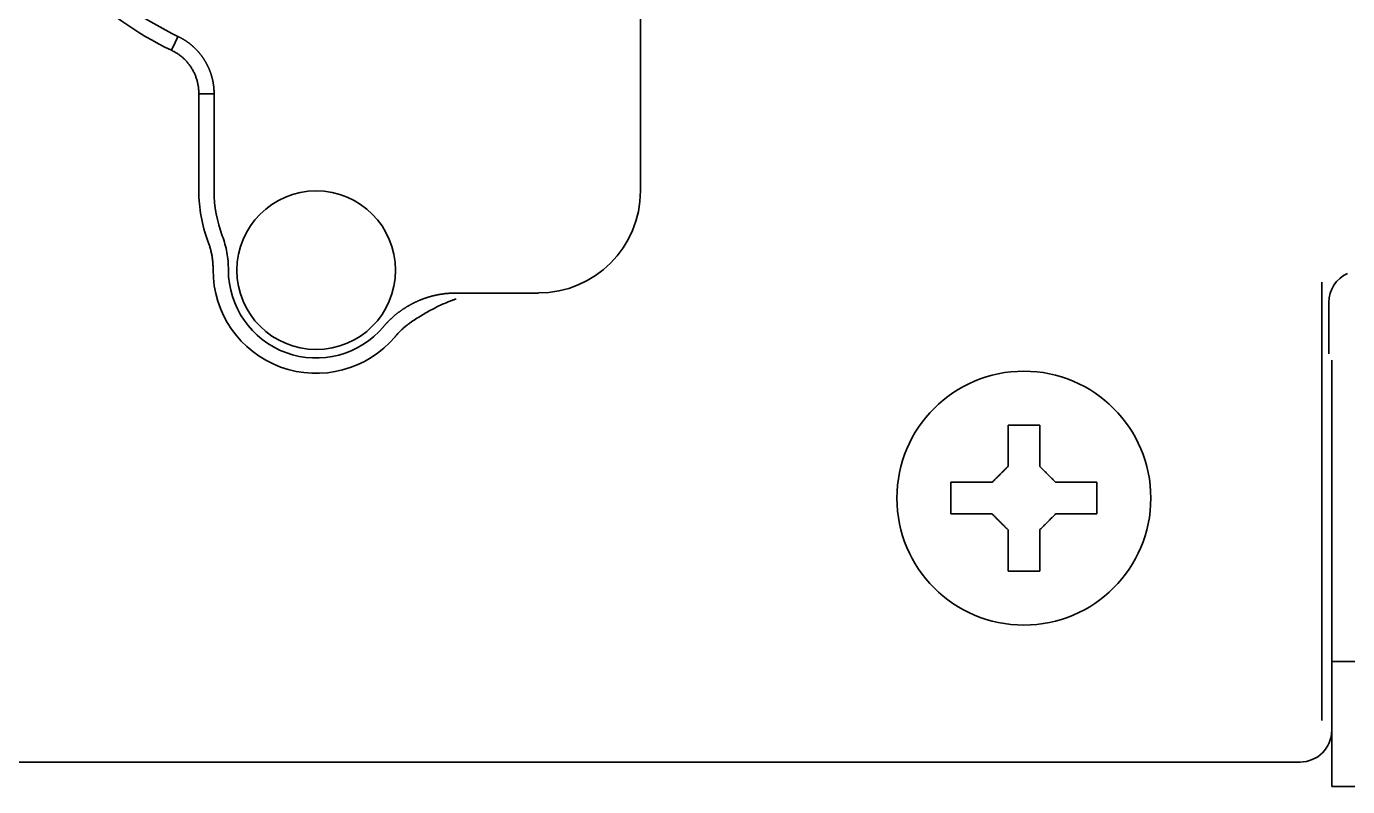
# Model space of a CAD drawing. Extents: x -760 to 4209, y 5795 to 10328.
# Drawn here: x 1874.92 to 1916.55, y 9176.75 to 9200.71 of the extents above; entities that cross this region are included whole.
import ezdxf

# ---------------------------------------------------------------- set-up
doc = ezdxf.new("R2010")
doc.units = 0
doc.header["$LTSCALE"] = 5
doc.layers.add('1', color=7, linetype='CONTINUOUS', true_color=0xffffff)

msp = doc.modelspace()

# ---------------------------------------------------------------- linework, layer by layer
at = {"layer": '1', "color": 7, "linetype": 'Continuous', "lineweight": 35}
for p, q in [((1894.272, 9195.522), (1894.272, 9209.522)), ((1880.355, 9195.522), (1880.355, 9198.586)), ((1880.838, 9198.586), (1880.838, 9195.522)), ((1915.739, 9192.65), (1915.739, 9178.837)), ((1888.464, 9192.304), (1891.055, 9192.304)), ((1915.967, 9190.385), (1915.967, 9192.01)), ((1915.967, 9192.01), (1915.967, 9192.01)), ((1915.967, 9190.385), (1915.967, 9192.01)), ((1916.055, 9190.187), (1916.055, 9180.691)), ((1904.055, 9185.84), (1904.055, 9186.34)), ((1908.655, 9186.34), (1908.655, 9185.84)), ((1904.055, 9185.34), (1904.055, 9185.84)), ((1908.655, 9185.84), (1908.655, 9185.34)), ((1916.055, 9180.691), (1916.055, 9180.505)), ((2643.555, 9180.691), (1916.055, 9180.691)), ((1916.055, 9180.505), (1916.055, 9176.963)), ((1915.056, 9177.522), (1856.055, 9177.522)), ((1916.055, 9176.963), (1916.055, 9176.749)), ((1916.055, 9176.749), (2643.555, 9176.749))]:
    msp.add_line(p, q, dxfattribs=at)
for centre, radius in [((1884.055, 9193.022), 2.5), ((1906.355, 9185.84), 4)]:
    msp.add_circle(centre, radius, dxfattribs=at)
for centre, radius, start, end in [((1884.055, 9209.522), 10.6, 205.5003, 244.4997), ((1884.055, 9209.522), 10.117, 205.5003, 244.4997), ((1884.855, 9195.522), 4.5, 180, 200.6344), ((1884.855, 9195.522), 4.017, 180, 200.6344), ((1891.055, 9195.522), 3.217, 270, 0), ((1884.055, 9193.022), 3.25, 179.7251, 319.876), ((1884.055, 9193.022), 2.767, 179.7251, 319.876)]:
    msp.add_arc(centre, radius, start, end, dxfattribs=at)
for centre, major_axis, ratio, start_param, end_param in [((1916.968, 9192.008), (0.709, -0.709), 0.997569, 2.780516, 3.926382), ((1915.054, 9178.522), (0.708, -0.708), 0.998783, 5.498396, 7.067974)]:
    msp.add_ellipse(centre, major_axis=major_axis, ratio=ratio, start_param=start_param, end_param=end_param, dxfattribs=at)
for points, degree in [([(1879.492, 9199.954), (1879.561, 9200.1), (1879.63, 9200.245), (1879.699, 9200.39)], 3), ([(1880.355, 9198.586), (1880.358, 9199.024), (1879.89, 9199.768), (1879.492, 9199.954)], 2), ([(1880.355, 9198.586), (1880.838, 9198.586)], 1), ([(1880.805, 9193.037), (1880.808, 9193.502), (1880.644, 9193.936)], 2), ([(1887.061, 9191.397), (1886.77, 9191.202), (1886.54, 9190.927)], 2), ([(1905.855, 9186.84), (1905.855, 9186.894), (1905.855, 9187.002), (1905.855, 9187.163), (1905.855, 9187.322), (1905.855, 9187.478), (1905.855, 9187.63), (1905.855, 9187.786), (1905.855, 9187.952), (1905.855, 9188.076), (1905.855, 9188.14)], 3), ([(1905.855, 9188.14), (1906.022, 9188.14), (1906.355, 9188.14), (1906.688, 9188.14), (1906.855, 9188.14)], 3), ([(1905.355, 9186.34), (1905.379, 9186.363), (1905.426, 9186.411), (1905.498, 9186.482), (1905.569, 9186.554), (1905.64, 9186.625), (1905.712, 9186.696), (1905.783, 9186.768), (1905.831, 9186.816), (1905.855, 9186.84)], 3), ([(1906.855, 9186.84), (1906.881, 9186.813), (1906.932, 9186.762), (1907.006, 9186.689), (1907.078, 9186.617), (1907.148, 9186.547), (1907.217, 9186.477), (1907.286, 9186.409), (1907.332, 9186.363), (1907.355, 9186.34)], 3), ([(1907.355, 9186.34), (1907.409, 9186.34), (1907.517, 9186.34), (1907.679, 9186.34), (1907.838, 9186.34), (1907.993, 9186.34), (1908.145, 9186.34), (1908.301, 9186.34), (1908.468, 9186.34), (1908.591, 9186.34), (1908.655, 9186.34)], 3), ([(1905.355, 9185.34), (1905.301, 9185.34), (1905.193, 9185.34), (1905.031, 9185.34), (1904.872, 9185.34), (1904.717, 9185.34), (1904.565, 9185.34), (1904.408, 9185.34), (1904.242, 9185.34), (1904.119, 9185.34), (1904.055, 9185.34)], 3), ([(1905.855, 9184.84), (1905.829, 9184.866), (1905.778, 9184.917), (1905.704, 9184.991), (1905.632, 9185.062), (1905.562, 9185.132), (1905.493, 9185.202), (1905.424, 9185.27), (1905.378, 9185.317), (1905.355, 9185.34)], 3), ([(1907.355, 9185.34), (1907.331, 9185.316), (1907.284, 9185.268), (1907.212, 9185.197), (1907.141, 9185.126), (1907.07, 9185.054), (1906.998, 9184.983), (1906.927, 9184.911), (1906.879, 9184.863), (1906.855, 9184.84)], 3), ([(1906.855, 9184.84), (1906.855, 9184.785), (1906.855, 9184.677), (1906.855, 9184.516), (1906.855, 9184.357), (1906.855, 9184.201), (1906.855, 9184.05), (1906.855, 9183.893), (1906.855, 9183.727), (1906.855, 9183.603), (1906.855, 9183.54)], 3), ([(1906.855, 9183.54), (1906.688, 9183.54), (1906.355, 9183.54), (1906.022, 9183.54), (1905.855, 9183.54)], 3)]:
    msp.add_open_spline(points, degree=degree, dxfattribs=at)
for points, knots in [([(1879.699, 9200.39), (1879.706, 9200.387), (1879.72, 9200.38), (1879.741, 9200.369), (1879.762, 9200.359), (1879.783, 9200.348), (1879.804, 9200.336), (1879.824, 9200.325), (1879.844, 9200.313), (1879.865, 9200.301), (1879.885, 9200.289), (1879.904, 9200.277), (1879.924, 9200.264), (1879.944, 9200.251), (1879.963, 9200.238), (1879.983, 9200.225), (1880.002, 9200.212), (1880.021, 9200.198), (1880.04, 9200.184), (1880.058, 9200.17), (1880.077, 9200.155), (1880.095, 9200.141), (1880.113, 9200.126), (1880.131, 9200.111), (1880.149, 9200.095), (1880.167, 9200.08), (1880.184, 9200.064), (1880.201, 9200.048), (1880.218, 9200.032), (1880.235, 9200.016), (1880.252, 9200), (1880.268, 9199.983), (1880.285, 9199.966), (1880.301, 9199.949), (1880.317, 9199.932), (1880.332, 9199.914), (1880.348, 9199.897), (1880.363, 9199.879), (1880.378, 9199.861), (1880.393, 9199.843), (1880.407, 9199.825), (1880.422, 9199.806), (1880.436, 9199.788), (1880.45, 9199.769), (1880.464, 9199.75), (1880.477, 9199.731), (1880.491, 9199.711), (1880.504, 9199.692), (1880.517, 9199.672), (1880.529, 9199.653), (1880.542, 9199.633), (1880.554, 9199.613), (1880.566, 9199.592), (1880.577, 9199.572), (1880.589, 9199.552), (1880.6, 9199.531), (1880.611, 9199.51), (1880.622, 9199.489), (1880.632, 9199.469), (1880.642, 9199.447), (1880.652, 9199.426), (1880.662, 9199.405), (1880.672, 9199.383), (1880.681, 9199.362), (1880.69, 9199.34), (1880.699, 9199.318), (1880.707, 9199.297), (1880.715, 9199.275), (1880.723, 9199.253), (1880.731, 9199.23), (1880.738, 9199.208), (1880.745, 9199.186), (1880.752, 9199.164), (1880.759, 9199.141), (1880.765, 9199.119), (1880.771, 9199.096), (1880.777, 9199.073), (1880.783, 9199.05), (1880.788, 9199.028), (1880.793, 9199.005), (1880.798, 9198.982), (1880.803, 9198.959), (1880.807, 9198.936), (1880.811, 9198.913), (1880.814, 9198.889), (1880.818, 9198.866), (1880.821, 9198.843), (1880.824, 9198.82), (1880.826, 9198.796), (1880.829, 9198.773), (1880.831, 9198.75), (1880.833, 9198.726), (1880.834, 9198.703), (1880.835, 9198.68), (1880.836, 9198.656), (1880.837, 9198.633), (1880.837, 9198.609), (1880.838, 9198.594), (1880.838, 9198.586)], [0, 0, 0, 0, 0.010418, 0.020835, 0.031252, 0.04167, 0.052087, 0.062504, 0.072921, 0.083338, 0.093755, 0.104172, 0.114589, 0.125006, 0.135423, 0.145839, 0.156256, 0.166673, 0.177089, 0.187506, 0.197922, 0.208339, 0.218755, 0.229171, 0.239588, 0.250004, 0.26042, 0.270837, 0.281253, 0.291669, 0.302085, 0.312501, 0.322917, 0.333334, 0.34375, 0.354166, 0.364582, 0.374998, 0.385414, 0.39583, 0.406246, 0.416662, 0.427078, 0.437494, 0.44791, 0.458326, 0.468742, 0.479158, 0.489574, 0.49999, 0.510406, 0.520822, 0.531238, 0.541654, 0.55207, 0.562486, 0.572902, 0.583319, 0.593735, 0.604151, 0.614567, 0.624983, 0.6354, 0.645816, 0.656232, 0.666649, 0.677065, 0.687481, 0.697898, 0.708314, 0.718731, 0.729148, 0.739564, 0.749981, 0.760398, 0.770814, 0.781231, 0.791648, 0.802065, 0.812482, 0.822899, 0.833316, 0.843733, 0.854151, 0.864568, 0.874985, 0.885403, 0.89582, 0.906238, 0.916656, 0.927073, 0.937491, 0.947909, 0.958327, 0.968745, 0.979163, 0.989582, 1, 1, 1, 1]), ([(1881.095, 9194.106), (1881.159, 9193.935), (1881.208, 9193.759), (1881.273, 9193.4), (1881.288, 9193.217), (1881.288, 9193.035)], [0, 0, 0, 0, 0.5, 0.5, 1, 1, 1, 1]), ([(1886.171, 9191.238), (1886.177, 9191.245), (1886.189, 9191.259), (1886.207, 9191.28), (1886.224, 9191.3), (1886.243, 9191.32), (1886.261, 9191.34), (1886.28, 9191.36), (1886.298, 9191.38), (1886.317, 9191.399), (1886.336, 9191.419), (1886.355, 9191.438), (1886.375, 9191.457), (1886.394, 9191.476), (1886.414, 9191.495), (1886.434, 9191.513), (1886.454, 9191.531), (1886.475, 9191.549), (1886.495, 9191.567), (1886.516, 9191.585), (1886.536, 9191.603), (1886.557, 9191.62), (1886.578, 9191.637), (1886.599, 9191.654), (1886.621, 9191.671), (1886.642, 9191.688), (1886.664, 9191.704), (1886.686, 9191.72), (1886.708, 9191.736), (1886.73, 9191.752), (1886.752, 9191.768), (1886.775, 9191.783), (1886.797, 9191.798), (1886.82, 9191.813), (1886.843, 9191.828), (1886.865, 9191.843), (1886.889, 9191.857), (1886.912, 9191.871), (1886.935, 9191.885), (1886.958, 9191.899), (1886.982, 9191.913), (1887.006, 9191.926), (1887.03, 9191.939), (1887.054, 9191.952), (1887.078, 9191.965), (1887.102, 9191.977), (1887.126, 9191.989), (1887.15, 9192.001), (1887.175, 9192.013), (1887.199, 9192.025), (1887.224, 9192.036), (1887.249, 9192.047), (1887.274, 9192.058), (1887.299, 9192.069), (1887.324, 9192.079), (1887.349, 9192.09), (1887.374, 9192.1), (1887.4, 9192.109), (1887.425, 9192.119), (1887.451, 9192.128), (1887.476, 9192.137), (1887.502, 9192.146), (1887.528, 9192.155), (1887.554, 9192.163), (1887.58, 9192.171), (1887.606, 9192.179), (1887.632, 9192.187), (1887.658, 9192.194), (1887.684, 9192.201), (1887.711, 9192.208), (1887.737, 9192.215), (1887.763, 9192.221), (1887.79, 9192.228), (1887.816, 9192.234), (1887.843, 9192.239), (1887.869, 9192.245), (1887.896, 9192.25), (1887.923, 9192.255), (1887.95, 9192.26), (1887.976, 9192.265), (1888.003, 9192.269), (1888.03, 9192.273), (1888.057, 9192.277), (1888.084, 9192.28), (1888.111, 9192.284), (1888.138, 9192.287), (1888.165, 9192.289), (1888.192, 9192.292), (1888.219, 9192.294), (1888.246, 9192.296), (1888.273, 9192.298), (1888.301, 9192.3), (1888.328, 9192.301), (1888.355, 9192.302), (1888.382, 9192.303), (1888.409, 9192.304), (1888.436, 9192.304), (1888.455, 9192.304), (1888.464, 9192.304)], [0, 0, 0, 0, 0.010416, 0.020832, 0.031248, 0.041665, 0.052081, 0.062497, 0.072913, 0.083329, 0.093746, 0.104162, 0.114578, 0.124994, 0.13541, 0.145827, 0.156243, 0.166659, 0.177075, 0.187491, 0.197908, 0.208324, 0.21874, 0.229156, 0.239573, 0.249989, 0.260405, 0.270822, 0.281238, 0.291654, 0.302071, 0.312487, 0.322903, 0.33332, 0.343736, 0.354152, 0.364569, 0.374985, 0.385401, 0.395818, 0.406234, 0.416651, 0.427067, 0.437484, 0.4479, 0.458317, 0.468733, 0.47915, 0.489566, 0.499983, 0.510399, 0.520816, 0.531233, 0.541649, 0.552066, 0.562482, 0.572899, 0.583316, 0.593733, 0.604149, 0.614566, 0.624983, 0.635399, 0.645816, 0.656233, 0.66665, 0.677067, 0.687484, 0.697901, 0.708317, 0.718734, 0.729151, 0.739568, 0.749985, 0.760402, 0.770819, 0.781236, 0.791653, 0.802071, 0.812488, 0.822905, 0.833322, 0.843739, 0.854156, 0.864574, 0.874991, 0.885408, 0.895825, 0.906243, 0.91666, 0.927078, 0.937495, 0.947912, 0.95833, 0.968747, 0.979165, 0.989582, 1, 1, 1, 1]), ([(1887.062, 9191.397), (1887.118, 9191.434), (1887.174, 9191.471), (1887.287, 9191.544), (1887.344, 9191.579), (1887.458, 9191.648), (1887.516, 9191.681), (1887.631, 9191.747), (1887.747, 9191.81), (1887.864, 9191.869), (1887.982, 9191.926), (1888.041, 9191.953), (1888.16, 9192.004), (1888.22, 9192.028), (1888.309, 9192.063), (1888.339, 9192.074), (1888.385, 9192.09), (1888.4, 9192.096), (1888.422, 9192.104), (1888.43, 9192.106), (1888.439, 9192.11), (1888.442, 9192.111), (1888.445, 9192.112), (1888.447, 9192.112), (1888.448, 9192.113), (1888.453, 9192.114), (1888.456, 9192.115), (1888.46, 9192.117)], [0, 0, 0, 0, 0.125, 0.125, 0.25, 0.25, 0.375, 0.375, 0.5, 0.625, 0.625, 0.75, 0.75, 0.875, 0.875, 0.9375, 0.9375, 0.96875, 0.96875, 0.984375, 0.984375, 0.988281, 0.990234, 0.990234, 0.992187, 0.992187, 1, 1, 1, 1]), ([(1906.855, 9188.14), (1906.855, 9187.937), (1906.855, 9187.727), (1906.855, 9187.402), (1906.855, 9187.292), (1906.855, 9187.068), (1906.855, 9186.955), (1906.855, 9186.84)], [0, 0, 0, 0, 0.5, 0.5, 0.75, 0.75, 1, 1, 1, 1]), ([(1904.055, 9186.34), (1904.258, 9186.34), (1904.468, 9186.34), (1904.793, 9186.34), (1904.903, 9186.34), (1905.126, 9186.34), (1905.24, 9186.34), (1905.355, 9186.34)], [0, 0, 0, 0, 0.5, 0.5, 0.75, 0.75, 1, 1, 1, 1]), ([(1908.655, 9185.34), (1908.452, 9185.34), (1908.242, 9185.34), (1907.917, 9185.34), (1907.807, 9185.34), (1907.584, 9185.34), (1907.47, 9185.34), (1907.355, 9185.34)], [0, 0, 0, 0, 0.5, 0.5, 0.75, 0.75, 1, 1, 1, 1]), ([(1905.855, 9183.54), (1905.855, 9183.742), (1905.855, 9183.952), (1905.855, 9184.277), (1905.855, 9184.387), (1905.855, 9184.611), (1905.855, 9184.724), (1905.855, 9184.84)], [0, 0, 0, 0, 0.5, 0.5, 0.75, 0.75, 1, 1, 1, 1])]:
    msp.add_open_spline(points, degree=3, knots=knots, dxfattribs=at)

doc.saveas('drawing.dxf')
